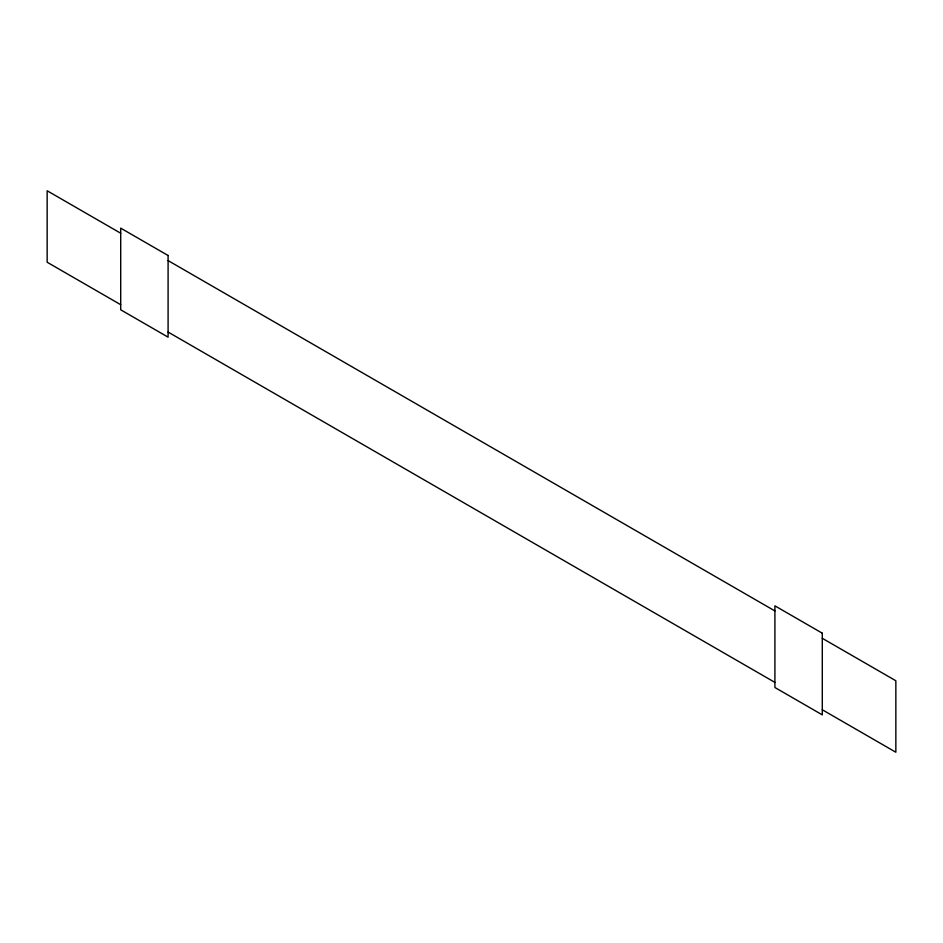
<?xml version="1.0" encoding="UTF-8"?>
<svg xmlns="http://www.w3.org/2000/svg" width="943" height="943" viewBox="0 0 943 943"><rect width="100%" height="100%" fill="white"/><g stroke="black" fill="none" stroke-linecap="round" stroke-linejoin="round"><path stroke-width="1.41" d="M120.704 233.239L47.15 190.769L47.15 262.237L120.704 304.695M168.09 260.598L774.91 610.946M822.296 638.305L895.85 680.763L895.85 752.231L822.296 709.761M168.09 332.054L774.91 682.402M168.09 255.494L120.704 228.135L120.704 309.799L168.09 337.158L168.09 255.494M822.296 633.201L774.91 605.842L774.91 687.506L822.296 714.865L822.296 633.201"/></g></svg>
